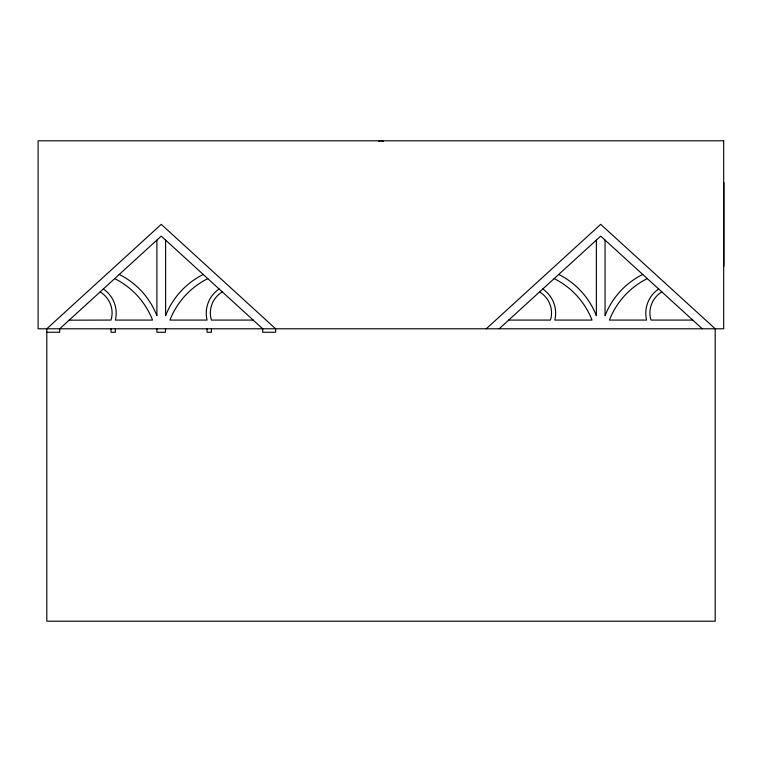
<?xml version="1.0" encoding="UTF-8"?>
<svg xmlns="http://www.w3.org/2000/svg" width="762" height="762" viewBox="0 0 762 762"><rect width="100%" height="100%" fill="white"/><g stroke="black" fill="none" stroke-linecap="round" stroke-linejoin="round"><path stroke-width="1.14" d="M165.602 328.784L165.44 332.261L156.896 332.261L156.896 328.784M486.242 328.784L600.704 224.342L715.194 328.784L715.194 621.201L46.806 621.201L46.806 328.784L161.249 224.342L275.615 328.784L275.615 332.261L262.709 332.261L262.709 328.784L161.249 236.125L59.712 328.784L59.712 332.261L46.806 332.261M499.158 328.784L600.704 236.125L702.278 328.784M378.695 141.37L381 140.799L383.305 141.37M69.142 320.173L111.023 320.078A24.441 24.441 0 0 0 100.108 291.922M253.184 320.078L211.407 320.078A24.46 24.46 0 0 1 222.333 291.913M508.692 320.078L550.469 320.078A24.441 24.441 0 0 0 539.553 291.922M692.744 320.078L650.967 320.078A24.432 24.432 0 0 1 661.883 291.922M723.9 182.575L723.9 266.119M605.057 240.097L605.057 315.725A77.353 77.353 0 0 1 642.718 274.444M596.36 240.097L596.36 315.725A77.333 77.333 0 0 0 558.698 274.453M211.407 328.784L211.407 332.261L207.054 332.261L207.054 328.784M165.602 240.106L165.602 315.725A77.267 77.267 0 0 1 203.254 274.491M156.896 240.097L156.896 315.725A77.314 77.314 0 0 0 119.243 274.463M115.376 328.784L115.376 332.261L111.023 332.261L111.023 328.784M207.797 278.635A78.01 78.01 0 0 0 169.945 320.078L207.054 320.078A29.251 29.251 0 0 1 219.123 288.979M114.7 278.606A78.067 78.067 0 0 1 152.543 320.078L115.376 320.078A29.232 29.232 0 0 0 103.327 288.988M647.262 278.587A78.105 78.105 0 0 0 609.409 320.078L646.614 320.078A29.213 29.213 0 0 1 658.663 288.988M554.155 278.597A78.086 78.086 0 0 1 592.007 320.078L554.822 320.078A29.223 29.223 0 0 0 542.773 288.988M723.681 140.799L38.1 140.799L38.1 328.784L723.681 328.784L723.681 140.799"/></g></svg>
